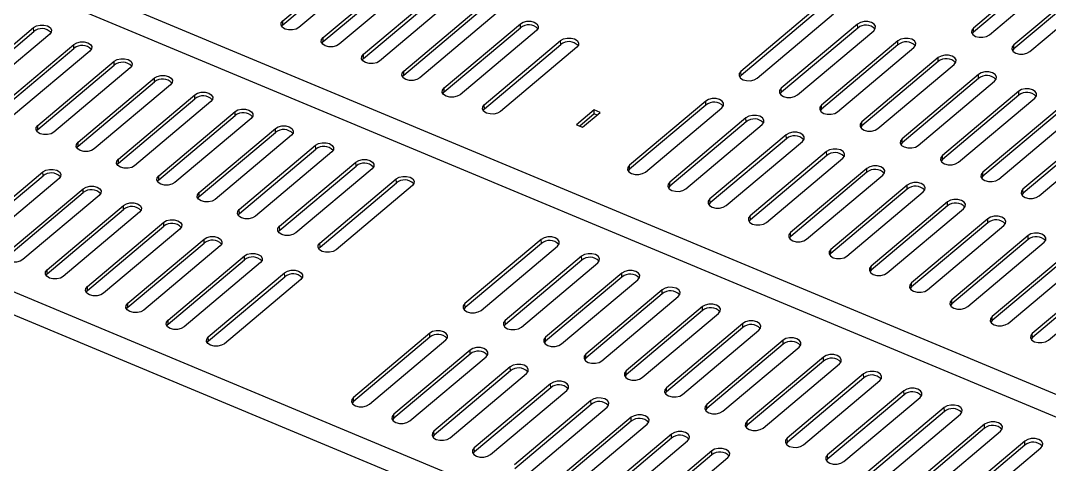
# Model space of a CAD drawing. Extents: x 0 to 841, y 0 to 594.
# Drawn here: x 682.9 to 734.5, y 137.4 to 159.7 of the extents above; entities that cross this region are included whole.
import ezdxf

# ---------------------------------------------------------------- set-up
doc = ezdxf.new("R2010")
doc.units = 0
doc.layers.get('0').update_dxf_attribs({"linetype": 'CONTINUOUS'})

msp = doc.modelspace()

# ---------------------------------------------------------------- linework, layer by layer
at = {"color": 7, "linetype": 'CONTINUOUS'}
for p, q in [((748.034, 135.413), (667.64, 168.955)), ((747.425, 134.527), (667.031, 168.068)), ((696.032, 159.673), (699.859, 162.892)), ((696.038, 159.473), (699.865, 162.692)), ((700.667, 162.555), (696.84, 159.336)), ((734.476, 162.526), (730.649, 159.307)), ((698.052, 158.83), (701.879, 162.049)), ((734.482, 162.325), (730.655, 159.106)), ((731.457, 158.969), (735.284, 162.188)), ((698.058, 158.63), (701.885, 161.849)), ((702.687, 161.712), (698.86, 158.493)), ((736.496, 161.683), (732.669, 158.464)), ((736.502, 161.483), (732.675, 158.264)), ((700.072, 157.988), (703.899, 161.207)), ((700.078, 157.787), (703.905, 161.006)), ((733.477, 158.127), (737.304, 161.346)), ((704.707, 160.869), (700.88, 157.65)), ((702.092, 157.145), (705.919, 160.364)), ((702.098, 156.945), (705.925, 160.164)), ((706.727, 160.027), (702.9, 156.808)), ((722.823, 160.349), (718.997, 157.13)), ((722.829, 160.149), (719.003, 156.93)), ((719.805, 156.793), (723.631, 160.012)), ((695.968, 159.39), (696.038, 159.473)), ((696.038, 159.473), (696.032, 159.673)), ((704.112, 156.302), (707.939, 159.521)), ((707.945, 159.321), (707.939, 159.521)), ((724.843, 159.506), (721.017, 156.287)), ((724.849, 159.306), (724.843, 159.506)), ((679.71, 156.111), (683.537, 159.33)), ((679.716, 155.911), (683.543, 159.13)), ((684.345, 158.993), (680.518, 155.774)), ((683.543, 159.13), (683.537, 159.33)), ((704.118, 156.102), (707.945, 159.321)), ((708.747, 159.184), (704.92, 155.965)), ((724.849, 159.306), (721.023, 156.087)), ((721.825, 155.95), (725.651, 159.169)), ((730.655, 159.106), (730.585, 159.024)), ((730.655, 159.106), (730.649, 159.307)), ((681.73, 155.268), (685.557, 158.487)), ((685.563, 158.287), (685.557, 158.487)), ((697.988, 158.548), (698.058, 158.63)), ((698.058, 158.63), (698.052, 158.83)), ((706.132, 155.459), (709.959, 158.678)), ((706.138, 155.259), (709.965, 158.478)), ((710.767, 158.341), (706.94, 155.122)), ((709.965, 158.478), (709.959, 158.678)), ((726.863, 158.664), (723.037, 155.445)), ((726.869, 158.463), (723.043, 155.244)), ((726.869, 158.463), (726.863, 158.664)), ((732.675, 158.264), (732.669, 158.464)), ((681.736, 155.068), (685.563, 158.287)), ((686.365, 158.15), (682.538, 154.931)), ((700.078, 157.787), (700.072, 157.988)), ((723.844, 155.107), (727.671, 158.326)), ((732.675, 158.264), (732.605, 158.181)), ((734.787, 124.27), (654.394, 157.812)), ((683.75, 154.425), (687.577, 157.644)), ((683.756, 154.225), (687.583, 157.444)), ((688.385, 157.307), (684.558, 154.088)), ((687.583, 157.444), (687.577, 157.644)), ((700.008, 157.705), (700.078, 157.787)), ((728.883, 157.821), (725.056, 154.602)), ((728.889, 157.621), (725.062, 154.402)), ((725.864, 154.265), (729.691, 157.484)), ((728.889, 157.621), (728.883, 157.821)), ((734.179, 123.384), (653.785, 156.926)), ((685.77, 153.583), (689.597, 156.802)), ((689.603, 156.601), (689.597, 156.802)), ((702.028, 156.862), (702.098, 156.945)), ((702.098, 156.945), (702.092, 157.145)), ((719.003, 156.93), (718.933, 156.847)), ((719.003, 156.93), (718.997, 157.13)), ((730.903, 156.978), (727.076, 153.759)), ((730.909, 156.778), (730.903, 156.978)), ((685.776, 153.382), (689.603, 156.601)), ((690.405, 156.464), (686.578, 153.245)), ((704.118, 156.102), (704.112, 156.302)), ((721.023, 156.087), (721.017, 156.287)), ((730.909, 156.778), (727.082, 153.559)), ((727.884, 153.422), (731.711, 156.641)), ((687.79, 152.74), (691.617, 155.959)), ((691.623, 155.759), (691.617, 155.959)), ((704.048, 156.019), (704.118, 156.102)), ((721.023, 156.087), (720.953, 156.005)), ((732.923, 156.135), (729.096, 152.916)), ((732.929, 155.935), (729.102, 152.716)), ((729.904, 152.579), (733.731, 155.798)), ((732.929, 155.935), (732.923, 156.135)), ((687.796, 152.54), (691.623, 155.759)), ((692.425, 155.622), (688.598, 152.403)), ((706.068, 155.177), (706.138, 155.259)), ((706.138, 155.259), (706.132, 155.459)), ((717.23, 155.644), (713.404, 152.425)), ((717.236, 155.444), (713.41, 152.225)), ((714.212, 152.088), (718.038, 155.307)), ((717.236, 155.444), (717.23, 155.644)), ((723.043, 155.244), (722.973, 155.162)), ((723.043, 155.244), (723.037, 155.445)), ((734.943, 155.293), (731.116, 152.074)), ((689.81, 151.897), (693.637, 155.116)), ((689.816, 151.697), (693.643, 154.916)), ((694.445, 154.779), (690.618, 151.56)), ((693.643, 154.916), (693.637, 155.116)), ((711.639, 155.199), (710.756, 154.456)), ((711.645, 154.999), (710.919, 154.388)), ((711.059, 154.33), (711.942, 155.072)), ((711.942, 155.072), (711.639, 155.199)), ((711.645, 154.999), (711.639, 155.199)), ((711.785, 154.94), (711.645, 154.999)), ((719.25, 154.802), (715.424, 151.583)), ((719.256, 154.601), (719.25, 154.802)), ((734.949, 155.092), (731.122, 151.873)), ((731.924, 151.736), (735.751, 154.955)), ((683.686, 154.143), (683.756, 154.225)), ((683.756, 154.225), (683.75, 154.425)), ((691.83, 151.054), (695.657, 154.273)), ((695.663, 154.073), (695.657, 154.273)), ((710.756, 154.456), (711.059, 154.33)), ((719.256, 154.601), (715.43, 151.382)), ((716.232, 151.246), (720.058, 154.465)), ((725.062, 154.402), (724.992, 154.319)), ((725.062, 154.402), (725.056, 154.602)), ((736.963, 154.45), (733.136, 151.231)), ((736.969, 154.25), (733.142, 151.031)), ((691.836, 150.854), (695.663, 154.073)), ((696.465, 153.936), (692.638, 150.717)), ((721.27, 153.959), (717.444, 150.74)), ((721.276, 153.759), (717.45, 150.54)), ((721.276, 153.759), (721.27, 153.959)), ((727.082, 153.559), (727.076, 153.759)), ((733.944, 150.894), (737.771, 154.113)), ((685.706, 153.3), (685.776, 153.382)), ((685.776, 153.382), (685.77, 153.583)), ((693.85, 150.212), (697.677, 153.431)), ((693.856, 150.011), (697.683, 153.23)), ((697.683, 153.23), (697.677, 153.431)), ((718.252, 150.403), (722.078, 153.622)), ((727.082, 153.559), (727.012, 153.476)), ((687.796, 152.54), (687.79, 152.74)), ((698.485, 153.093), (694.658, 149.874)), ((723.29, 153.116), (719.464, 149.897)), ((723.296, 152.916), (719.47, 149.697)), ((720.272, 149.56), (724.098, 152.779)), ((723.296, 152.916), (723.29, 153.116)), ((729.102, 152.716), (729.032, 152.634)), ((729.102, 152.716), (729.096, 152.916)), ((687.726, 152.457), (687.796, 152.54)), ((695.87, 149.369), (699.697, 152.588)), ((695.876, 149.169), (699.703, 152.388)), ((700.505, 152.251), (696.678, 149.032)), ((699.703, 152.388), (699.697, 152.588)), ((713.41, 152.225), (713.34, 152.143)), ((713.41, 152.225), (713.404, 152.425)), ((725.31, 152.273), (721.484, 149.054)), ((725.316, 152.073), (725.31, 152.273)), ((680.177, 148.878), (684.004, 152.097)), ((680.183, 148.678), (684.01, 151.897)), ((684.812, 151.76), (680.985, 148.541)), ((684.01, 151.897), (684.004, 152.097)), ((689.746, 151.614), (689.816, 151.697)), ((689.816, 151.697), (689.81, 151.897)), ((697.89, 148.526), (701.716, 151.745)), ((701.722, 151.545), (701.716, 151.745)), ((725.316, 152.073), (721.49, 148.854)), ((722.291, 148.717), (726.118, 151.936)), ((731.122, 151.873), (731.052, 151.791)), ((731.122, 151.873), (731.116, 152.074)), ((682.197, 148.035), (686.024, 151.254)), ((686.03, 151.054), (686.024, 151.254)), ((697.896, 148.326), (701.722, 151.545)), ((702.524, 151.408), (698.698, 148.189)), ((715.43, 151.382), (715.36, 151.3)), ((715.43, 151.382), (715.424, 151.583)), ((727.33, 151.431), (723.503, 148.212)), ((727.336, 151.23), (723.509, 148.011)), ((727.336, 151.23), (727.33, 151.431)), ((733.142, 151.031), (733.136, 151.231)), ((682.203, 147.835), (686.03, 151.054)), ((686.832, 150.917), (683.005, 147.698)), ((691.766, 150.772), (691.836, 150.854)), ((691.836, 150.854), (691.83, 151.054)), ((717.45, 150.54), (717.444, 150.74)), ((724.311, 147.874), (728.138, 151.094)), ((733.142, 151.031), (733.072, 150.948)), ((684.217, 147.192), (688.044, 150.411)), ((684.223, 146.992), (688.05, 150.211)), ((688.05, 150.211), (688.044, 150.411)), ((693.856, 150.011), (693.85, 150.212)), ((717.45, 150.54), (717.38, 150.457)), ((729.35, 150.588), (725.523, 147.369)), ((729.356, 150.388), (725.529, 147.169)), ((726.331, 147.032), (730.158, 150.251)), ((729.356, 150.388), (729.35, 150.588)), ((688.852, 150.074), (685.025, 146.855)), ((693.786, 149.929), (693.856, 150.011)), ((719.47, 149.697), (719.4, 149.614)), ((719.47, 149.697), (719.464, 149.897)), ((731.37, 149.745), (727.543, 146.526)), ((731.376, 149.545), (731.37, 149.745)), ((686.237, 146.35), (690.064, 149.569)), ((686.243, 146.149), (690.07, 149.368)), ((690.872, 149.232), (687.045, 146.012)), ((690.07, 149.368), (690.064, 149.569)), ((695.806, 149.086), (695.876, 149.169)), ((695.876, 149.169), (695.87, 149.369)), ((721.49, 148.854), (721.484, 149.054)), ((731.376, 149.545), (727.549, 146.326)), ((728.351, 146.189), (732.178, 149.408)), ((688.257, 145.507), (692.084, 148.726)), ((692.09, 148.526), (692.084, 148.726)), ((708.988, 148.711), (705.162, 145.492)), ((708.994, 148.511), (708.988, 148.711)), ((721.49, 148.854), (721.42, 148.772)), ((733.39, 148.902), (729.563, 145.683)), ((733.396, 148.702), (729.569, 145.483)), ((730.371, 145.346), (734.198, 148.565)), ((733.396, 148.702), (733.39, 148.902)), ((688.263, 145.307), (692.09, 148.526)), ((692.892, 148.389), (689.065, 145.17)), ((697.826, 148.243), (697.896, 148.326)), ((697.896, 148.326), (697.89, 148.526)), ((708.994, 148.511), (705.168, 145.292)), ((705.97, 145.155), (709.796, 148.374)), ((723.509, 148.011), (723.503, 148.212)), ((735.41, 148.06), (731.583, 144.841)), ((690.277, 144.664), (694.104, 147.883)), ((690.283, 144.464), (694.11, 147.683)), ((694.912, 147.546), (691.085, 144.327)), ((694.11, 147.683), (694.104, 147.883)), ((711.008, 147.868), (707.182, 144.649)), ((711.014, 147.668), (707.188, 144.449)), ((707.99, 144.312), (711.816, 147.531)), ((711.014, 147.668), (711.008, 147.868)), ((723.509, 148.011), (723.439, 147.929)), ((735.416, 147.859), (731.589, 144.64)), ((732.391, 144.503), (736.218, 147.722)), ((684.153, 146.91), (684.223, 146.992)), ((684.223, 146.992), (684.217, 147.192)), ((692.297, 143.821), (696.124, 147.04)), ((696.13, 146.84), (696.124, 147.04)), ((713.028, 147.026), (709.201, 143.807)), ((713.034, 146.825), (713.028, 147.026)), ((725.529, 147.169), (725.459, 147.086)), ((725.529, 147.169), (725.523, 147.369)), ((737.43, 147.217), (733.603, 143.998)), ((737.436, 147.017), (733.609, 143.798)), ((692.303, 143.621), (696.13, 146.84)), ((696.932, 146.703), (693.105, 143.484)), ((713.034, 146.825), (709.207, 143.606)), ((710.009, 143.47), (713.836, 146.689)), ((727.549, 146.326), (727.543, 146.526)), ((734.411, 143.661), (738.238, 146.88)), ((686.173, 146.067), (686.243, 146.149)), ((686.243, 146.149), (686.237, 146.35)), ((715.048, 146.183), (711.221, 142.964)), ((715.054, 145.983), (711.227, 142.764)), ((715.054, 145.983), (715.048, 146.183)), ((727.549, 146.326), (727.479, 146.243)), ((688.263, 145.307), (688.257, 145.507)), ((705.168, 145.292), (705.162, 145.492)), ((712.029, 142.627), (715.856, 145.846)), ((729.569, 145.483), (729.499, 145.401)), ((729.569, 145.483), (729.563, 145.683)), ((688.193, 145.224), (688.263, 145.307)), ((705.168, 145.292), (705.098, 145.209)), ((717.068, 145.34), (713.241, 142.121)), ((717.074, 145.14), (713.247, 141.921)), ((714.049, 141.784), (717.876, 145.003)), ((717.074, 145.14), (717.068, 145.34)), ((690.213, 144.381), (690.283, 144.464)), ((690.283, 144.464), (690.277, 144.664)), ((707.188, 144.449), (707.118, 144.367)), ((707.188, 144.449), (707.182, 144.649)), ((719.088, 144.497), (715.261, 141.278)), ((719.094, 144.297), (719.088, 144.497)), ((731.589, 144.64), (731.519, 144.558)), ((731.589, 144.64), (731.583, 144.841)), ((703.395, 144.006), (699.569, 140.787)), ((703.401, 143.806), (703.395, 144.006)), ((719.094, 144.297), (715.267, 141.078)), ((716.069, 140.941), (719.896, 144.16)), ((733.609, 143.798), (733.603, 143.998)), ((692.233, 143.539), (692.303, 143.621)), ((692.303, 143.621), (692.297, 143.821)), ((703.401, 143.806), (699.575, 140.587)), ((700.377, 140.45), (704.203, 143.669)), ((709.207, 143.606), (709.137, 143.524)), ((709.207, 143.606), (709.201, 143.807)), ((721.108, 143.655), (717.281, 140.436)), ((721.114, 143.454), (717.287, 140.235)), ((721.114, 143.454), (721.108, 143.655)), ((733.609, 143.798), (733.539, 143.715)), ((705.415, 143.164), (701.589, 139.945)), ((705.421, 142.963), (701.595, 139.744)), ((705.421, 142.963), (705.415, 143.164)), ((711.227, 142.764), (711.221, 142.964)), ((718.089, 140.098), (721.916, 143.317)), ((702.397, 139.608), (706.223, 142.827)), ((711.227, 142.764), (711.157, 142.681)), ((723.128, 142.812), (719.301, 139.593)), ((723.134, 142.612), (719.307, 139.393)), ((720.109, 139.256), (723.936, 142.475)), ((723.134, 142.612), (723.128, 142.812)), ((707.435, 142.321), (703.609, 139.102)), ((707.441, 142.121), (703.615, 138.902)), ((704.417, 138.765), (708.243, 141.984)), ((707.441, 142.121), (707.435, 142.321)), ((713.247, 141.921), (713.177, 141.838)), ((713.247, 141.921), (713.241, 142.121)), ((725.148, 141.969), (721.321, 138.75)), ((725.154, 141.769), (725.148, 141.969)), ((709.455, 141.478), (705.629, 138.259)), ((709.461, 141.278), (709.455, 141.478)), ((725.154, 141.769), (721.327, 138.55)), ((722.129, 138.413), (725.956, 141.632)), ((709.461, 141.278), (705.635, 138.059)), ((706.436, 137.922), (710.263, 141.141)), ((715.267, 141.078), (715.197, 140.996)), ((715.267, 141.078), (715.261, 141.278)), ((727.168, 141.126), (723.341, 137.907)), ((727.174, 140.926), (723.347, 137.707)), ((727.174, 140.926), (727.168, 141.126)), ((699.575, 140.587), (699.505, 140.505)), ((699.575, 140.587), (699.569, 140.787)), ((711.475, 140.635), (707.648, 137.416)), ((711.481, 140.435), (707.654, 137.216)), ((708.456, 137.079), (712.283, 140.298)), ((711.481, 140.435), (711.475, 140.635)), ((717.287, 140.235), (717.281, 140.436)), ((724.149, 137.57), (727.976, 140.789)), ((701.595, 139.744), (701.589, 139.945)), ((713.495, 139.793), (709.668, 136.574)), ((713.501, 139.592), (713.495, 139.793)), ((717.287, 140.235), (717.217, 140.153)), ((729.188, 140.284), (725.361, 137.065)), ((729.194, 140.083), (725.367, 136.864)), ((726.169, 136.727), (729.996, 139.946)), ((729.194, 140.083), (729.188, 140.284)), ((701.595, 139.744), (701.525, 139.662)), ((713.501, 139.592), (709.674, 136.373)), ((710.476, 136.237), (714.303, 139.456)), ((719.307, 139.393), (719.237, 139.31)), ((719.307, 139.393), (719.301, 139.593)), ((731.208, 139.441), (727.381, 136.222)), ((731.214, 139.241), (731.208, 139.441)), ((703.615, 138.902), (703.545, 138.819)), ((703.615, 138.902), (703.609, 139.102)), ((715.515, 138.95), (711.688, 135.731)), ((715.521, 138.75), (711.694, 135.531)), ((715.521, 138.75), (715.515, 138.95)), ((721.327, 138.55), (721.321, 138.75)), ((731.214, 139.241), (727.387, 136.022)), ((728.189, 135.885), (732.016, 139.104)), ((705.635, 138.059), (705.629, 138.259)), ((712.496, 135.394), (716.323, 138.613)), ((721.327, 138.55), (721.257, 138.467)), ((733.228, 138.598), (729.401, 135.379)), ((733.234, 138.398), (729.407, 135.179)), ((730.209, 135.042), (734.036, 138.261)), ((733.234, 138.398), (733.228, 138.598)), ((705.635, 138.059), (705.565, 137.976)), ((717.535, 138.107), (713.708, 134.888)), ((717.541, 137.907), (713.714, 134.688)), ((714.516, 134.551), (718.343, 137.77)), ((717.541, 137.907), (717.535, 138.107)), ((723.347, 137.707), (723.341, 137.907)), ((723.347, 137.707), (723.277, 137.625))]:
    msp.add_line(p, q, dxfattribs=at)
at = {"color": 7, "linetype": 'CONTINUOUS', "flags": 128}
for points in [[(683.537, 159.33), (683.68, 159.412), (683.863, 159.456), (684.058, 159.455), (684.235, 159.409), (684.368, 159.326), (684.435, 159.217), (684.427, 159.1), (684.345, 158.993)], [(696.84, 159.336), (696.697, 159.254), (696.514, 159.21), (696.319, 159.211), (696.142, 159.257), (696.01, 159.34), (695.942, 159.449), (695.95, 159.565), (696.032, 159.673)], [(707.939, 159.521), (708.082, 159.603), (708.265, 159.647), (708.46, 159.646), (708.637, 159.6), (708.769, 159.517), (708.837, 159.408), (708.829, 159.292), (708.747, 159.184)], [(725.651, 159.169), (725.733, 159.277), (725.741, 159.394), (725.674, 159.502), (725.542, 159.585), (725.365, 159.631), (725.17, 159.632), (724.987, 159.588), (724.843, 159.506)], [(730.649, 159.307), (730.567, 159.199), (730.56, 159.082), (730.627, 158.974), (730.759, 158.89), (730.936, 158.845), (731.131, 158.844), (731.314, 158.888), (731.457, 158.969)], [(685.557, 158.487), (685.7, 158.569), (685.883, 158.613), (686.078, 158.612), (686.255, 158.566), (686.387, 158.483), (686.455, 158.374), (686.447, 158.258), (686.365, 158.15)], [(698.86, 158.493), (698.717, 158.411), (698.534, 158.368), (698.339, 158.369), (698.162, 158.414), (698.03, 158.498), (697.962, 158.606), (697.97, 158.723), (698.052, 158.83)], [(709.959, 158.678), (710.102, 158.76), (710.285, 158.804), (710.48, 158.803), (710.657, 158.757), (710.789, 158.674), (710.856, 158.566), (710.849, 158.449), (710.767, 158.341)], [(727.671, 158.326), (727.753, 158.434), (727.761, 158.551), (727.694, 158.659), (727.562, 158.743), (727.385, 158.788), (727.19, 158.789), (727.007, 158.746), (726.863, 158.664)], [(732.669, 158.464), (732.587, 158.356), (732.579, 158.239), (732.647, 158.131), (732.779, 158.048), (732.956, 158.002), (733.151, 158.001), (733.334, 158.045), (733.477, 158.127)], [(700.88, 157.65), (700.737, 157.569), (700.554, 157.525), (700.359, 157.526), (700.182, 157.571), (700.05, 157.655), (699.982, 157.763), (699.99, 157.88), (700.072, 157.988)], [(729.691, 157.484), (729.773, 157.591), (729.781, 157.708), (729.714, 157.817), (729.582, 157.9), (729.405, 157.946), (729.21, 157.947), (729.027, 157.903), (728.883, 157.821)], [(687.577, 157.644), (687.72, 157.726), (687.903, 157.77), (688.098, 157.769), (688.275, 157.723), (688.407, 157.64), (688.475, 157.532), (688.467, 157.415), (688.385, 157.307)], [(689.597, 156.802), (689.74, 156.884), (689.923, 156.927), (690.118, 156.926), (690.295, 156.881), (690.427, 156.797), (690.495, 156.689), (690.487, 156.572), (690.405, 156.464)], [(702.9, 156.808), (702.757, 156.726), (702.574, 156.682), (702.379, 156.683), (702.202, 156.729), (702.069, 156.812), (702.002, 156.92), (702.01, 157.037), (702.092, 157.145)], [(718.997, 157.13), (718.915, 157.023), (718.907, 156.906), (718.974, 156.797), (719.106, 156.714), (719.283, 156.668), (719.478, 156.667), (719.661, 156.711), (719.805, 156.793)], [(731.711, 156.641), (731.793, 156.749), (731.801, 156.865), (731.734, 156.974), (731.601, 157.057), (731.424, 157.103), (731.23, 157.104), (731.047, 157.06), (730.903, 156.978)], [(704.92, 155.965), (704.777, 155.883), (704.594, 155.839), (704.399, 155.84), (704.222, 155.886), (704.089, 155.969), (704.022, 156.078), (704.03, 156.194), (704.112, 156.302)], [(721.017, 156.287), (720.935, 156.18), (720.927, 156.063), (720.994, 155.955), (721.126, 155.871), (721.303, 155.826), (721.498, 155.825), (721.681, 155.868), (721.825, 155.95)], [(691.617, 155.959), (691.76, 156.041), (691.943, 156.085), (692.138, 156.084), (692.315, 156.038), (692.447, 155.955), (692.515, 155.846), (692.507, 155.729), (692.425, 155.622)], [(718.038, 155.307), (718.12, 155.415), (718.128, 155.532), (718.061, 155.64), (717.929, 155.723), (717.752, 155.769), (717.557, 155.77), (717.374, 155.726), (717.23, 155.644)], [(733.731, 155.798), (733.813, 155.906), (733.821, 156.023), (733.754, 156.131), (733.621, 156.214), (733.444, 156.26), (733.25, 156.261), (733.066, 156.217), (732.923, 156.135)], [(706.94, 155.122), (706.797, 155.04), (706.613, 154.996), (706.419, 154.997), (706.242, 155.043), (706.109, 155.126), (706.042, 155.235), (706.05, 155.352), (706.132, 155.459)], [(723.037, 155.445), (722.955, 155.337), (722.947, 155.22), (723.014, 155.112), (723.146, 155.028), (723.323, 154.983), (723.518, 154.982), (723.701, 155.026), (723.844, 155.107)], [(693.637, 155.116), (693.78, 155.198), (693.963, 155.242), (694.158, 155.241), (694.335, 155.195), (694.467, 155.112), (694.535, 155.003), (694.527, 154.887), (694.445, 154.779)], [(720.058, 154.465), (720.14, 154.572), (720.148, 154.689), (720.081, 154.797), (719.949, 154.881), (719.772, 154.926), (719.577, 154.927), (719.394, 154.884), (719.25, 154.802)], [(684.558, 154.088), (684.415, 154.006), (684.232, 153.963), (684.037, 153.964), (683.86, 154.009), (683.728, 154.093), (683.66, 154.201), (683.668, 154.318), (683.75, 154.425)], [(695.657, 154.273), (695.8, 154.355), (695.983, 154.399), (696.178, 154.398), (696.355, 154.352), (696.487, 154.269), (696.554, 154.161), (696.547, 154.044), (696.465, 153.936)], [(725.056, 154.602), (724.975, 154.494), (724.967, 154.377), (725.034, 154.269), (725.166, 154.186), (725.343, 154.14), (725.538, 154.139), (725.721, 154.183), (725.864, 154.265)], [(722.078, 153.622), (722.16, 153.729), (722.168, 153.846), (722.101, 153.955), (721.969, 154.038), (721.792, 154.084), (721.597, 154.085), (721.414, 154.041), (721.27, 153.959)], [(727.076, 153.759), (726.995, 153.651), (726.987, 153.535), (727.054, 153.426), (727.186, 153.343), (727.363, 153.297), (727.558, 153.296), (727.741, 153.34), (727.884, 153.422)], [(686.578, 153.245), (686.435, 153.164), (686.252, 153.12), (686.057, 153.121), (685.88, 153.166), (685.748, 153.25), (685.68, 153.358), (685.688, 153.475), (685.77, 153.583)], [(697.677, 153.431), (697.82, 153.512), (698.003, 153.556), (698.198, 153.555), (698.375, 153.51), (698.507, 153.426), (698.574, 153.318), (698.566, 153.201), (698.485, 153.093)], [(724.098, 152.779), (724.18, 152.887), (724.188, 153.003), (724.121, 153.112), (723.989, 153.195), (723.812, 153.241), (723.617, 153.242), (723.434, 153.198), (723.29, 153.116)], [(688.598, 152.403), (688.455, 152.321), (688.272, 152.277), (688.077, 152.278), (687.9, 152.324), (687.767, 152.407), (687.7, 152.515), (687.708, 152.632), (687.79, 152.74)], [(699.697, 152.588), (699.84, 152.67), (700.023, 152.714), (700.218, 152.713), (700.395, 152.667), (700.527, 152.584), (700.594, 152.475), (700.586, 152.358), (700.505, 152.251)], [(729.096, 152.916), (729.014, 152.809), (729.007, 152.692), (729.074, 152.583), (729.206, 152.5), (729.383, 152.454), (729.578, 152.453), (729.761, 152.497), (729.904, 152.579)], [(684.004, 152.097), (684.147, 152.179), (684.33, 152.223), (684.525, 152.222), (684.702, 152.176), (684.834, 152.093), (684.902, 151.984), (684.894, 151.867), (684.812, 151.76)], [(713.404, 152.425), (713.322, 152.318), (713.314, 152.201), (713.381, 152.093), (713.513, 152.009), (713.69, 151.964), (713.885, 151.963), (714.068, 152.006), (714.212, 152.088)], [(726.118, 151.936), (726.2, 152.044), (726.208, 152.161), (726.141, 152.269), (726.009, 152.352), (725.832, 152.398), (725.637, 152.399), (725.454, 152.355), (725.31, 152.273)], [(690.618, 151.56), (690.475, 151.478), (690.292, 151.434), (690.097, 151.435), (689.92, 151.481), (689.787, 151.564), (689.72, 151.673), (689.728, 151.789), (689.81, 151.897)], [(701.716, 151.745), (701.86, 151.827), (702.043, 151.871), (702.238, 151.87), (702.415, 151.824), (702.547, 151.741), (702.614, 151.632), (702.606, 151.516), (702.524, 151.408)], [(731.116, 152.074), (731.034, 151.966), (731.026, 151.849), (731.094, 151.741), (731.226, 151.657), (731.403, 151.612), (731.598, 151.611), (731.781, 151.655), (731.924, 151.736)], [(686.024, 151.254), (686.167, 151.336), (686.35, 151.38), (686.545, 151.379), (686.722, 151.333), (686.854, 151.25), (686.922, 151.141), (686.914, 151.025), (686.832, 150.917)], [(715.424, 151.583), (715.342, 151.475), (715.334, 151.358), (715.401, 151.25), (715.533, 151.166), (715.71, 151.121), (715.905, 151.12), (716.088, 151.164), (716.232, 151.246)], [(728.138, 151.094), (728.22, 151.201), (728.228, 151.318), (728.161, 151.426), (728.029, 151.51), (727.852, 151.555), (727.657, 151.556), (727.474, 151.513), (727.33, 151.431)], [(733.136, 151.231), (733.054, 151.123), (733.046, 151.006), (733.114, 150.898), (733.246, 150.815), (733.423, 150.769), (733.618, 150.768), (733.801, 150.812), (733.944, 150.894)], [(692.638, 150.717), (692.495, 150.635), (692.311, 150.591), (692.117, 150.592), (691.94, 150.638), (691.807, 150.721), (691.74, 150.83), (691.748, 150.947), (691.83, 151.054)], [(717.444, 150.74), (717.362, 150.632), (717.354, 150.515), (717.421, 150.407), (717.553, 150.324), (717.73, 150.278), (717.925, 150.277), (718.108, 150.321), (718.252, 150.403)], [(730.158, 150.251), (730.24, 150.358), (730.248, 150.475), (730.181, 150.584), (730.048, 150.667), (729.871, 150.713), (729.677, 150.714), (729.494, 150.67), (729.35, 150.588)], [(688.044, 150.411), (688.187, 150.493), (688.37, 150.537), (688.565, 150.536), (688.742, 150.49), (688.874, 150.407), (688.942, 150.299), (688.934, 150.182), (688.852, 150.074)], [(694.658, 149.874), (694.514, 149.793), (694.331, 149.749), (694.137, 149.75), (693.96, 149.795), (693.827, 149.879), (693.76, 149.987), (693.768, 150.104), (693.85, 150.212)], [(690.064, 149.569), (690.207, 149.651), (690.39, 149.694), (690.585, 149.693), (690.762, 149.648), (690.894, 149.564), (690.962, 149.456), (690.954, 149.339), (690.872, 149.232)], [(719.464, 149.897), (719.382, 149.79), (719.374, 149.673), (719.441, 149.564), (719.573, 149.481), (719.75, 149.435), (719.945, 149.434), (720.128, 149.478), (720.272, 149.56)], [(732.178, 149.408), (732.26, 149.516), (732.268, 149.632), (732.201, 149.741), (732.068, 149.824), (731.891, 149.87), (731.697, 149.871), (731.513, 149.827), (731.37, 149.745)], [(696.678, 149.032), (696.534, 148.95), (696.351, 148.906), (696.156, 148.907), (695.979, 148.953), (695.847, 149.036), (695.78, 149.144), (695.788, 149.261), (695.87, 149.369)], [(721.484, 149.054), (721.402, 148.947), (721.394, 148.83), (721.461, 148.722), (721.593, 148.638), (721.77, 148.593), (721.965, 148.592), (722.148, 148.635), (722.291, 148.717)], [(692.084, 148.726), (692.227, 148.808), (692.41, 148.852), (692.605, 148.851), (692.782, 148.805), (692.914, 148.722), (692.982, 148.613), (692.974, 148.496), (692.892, 148.389)], [(709.796, 148.374), (709.878, 148.482), (709.886, 148.598), (709.819, 148.707), (709.687, 148.79), (709.51, 148.836), (709.315, 148.837), (709.132, 148.793), (708.988, 148.711)], [(734.198, 148.565), (734.28, 148.673), (734.288, 148.79), (734.221, 148.898), (734.088, 148.981), (733.911, 149.027), (733.716, 149.028), (733.533, 148.984), (733.39, 148.902)], [(683.005, 147.698), (682.862, 147.616), (682.679, 147.572), (682.484, 147.573), (682.307, 147.619), (682.175, 147.702), (682.107, 147.811), (682.115, 147.928), (682.197, 148.035)], [(698.698, 148.189), (698.554, 148.107), (698.371, 148.063), (698.176, 148.064), (697.999, 148.11), (697.867, 148.193), (697.8, 148.302), (697.808, 148.418), (697.89, 148.526)], [(723.503, 148.212), (723.422, 148.104), (723.414, 147.987), (723.481, 147.879), (723.613, 147.795), (723.79, 147.75), (723.985, 147.749), (724.168, 147.793), (724.311, 147.874)], [(694.104, 147.883), (694.247, 147.965), (694.43, 148.009), (694.625, 148.008), (694.802, 147.962), (694.934, 147.879), (695.001, 147.77), (694.994, 147.654), (694.912, 147.546)], [(711.816, 147.531), (711.898, 147.639), (711.906, 147.756), (711.839, 147.864), (711.707, 147.947), (711.53, 147.993), (711.335, 147.994), (711.152, 147.95), (711.008, 147.868)], [(685.025, 146.855), (684.882, 146.773), (684.699, 146.73), (684.504, 146.731), (684.327, 146.776), (684.195, 146.86), (684.127, 146.968), (684.135, 147.085), (684.217, 147.192)], [(696.124, 147.04), (696.267, 147.122), (696.45, 147.166), (696.645, 147.165), (696.822, 147.119), (696.954, 147.036), (697.021, 146.928), (697.013, 146.811), (696.932, 146.703)], [(713.836, 146.689), (713.918, 146.796), (713.926, 146.913), (713.859, 147.021), (713.727, 147.105), (713.55, 147.15), (713.355, 147.151), (713.172, 147.108), (713.028, 147.026)], [(725.523, 147.369), (725.442, 147.261), (725.434, 147.144), (725.501, 147.036), (725.633, 146.953), (725.81, 146.907), (726.005, 146.906), (726.188, 146.95), (726.331, 147.032)], [(727.543, 146.526), (727.461, 146.418), (727.454, 146.302), (727.521, 146.193), (727.653, 146.11), (727.83, 146.064), (728.025, 146.063), (728.208, 146.107), (728.351, 146.189)], [(687.045, 146.012), (686.902, 145.931), (686.719, 145.887), (686.524, 145.888), (686.347, 145.933), (686.214, 146.017), (686.147, 146.125), (686.155, 146.242), (686.237, 146.35)], [(715.856, 145.846), (715.938, 145.953), (715.946, 146.07), (715.879, 146.179), (715.746, 146.262), (715.569, 146.308), (715.375, 146.309), (715.192, 146.265), (715.048, 146.183)], [(689.065, 145.17), (688.922, 145.088), (688.739, 145.044), (688.544, 145.045), (688.367, 145.091), (688.234, 145.174), (688.167, 145.282), (688.175, 145.399), (688.257, 145.507)], [(705.162, 145.492), (705.08, 145.385), (705.072, 145.268), (705.139, 145.159), (705.271, 145.076), (705.448, 145.03), (705.643, 145.029), (705.826, 145.073), (705.97, 145.155)], [(717.876, 145.003), (717.958, 145.111), (717.966, 145.227), (717.899, 145.336), (717.766, 145.419), (717.589, 145.465), (717.395, 145.466), (717.211, 145.422), (717.068, 145.34)], [(729.563, 145.683), (729.481, 145.576), (729.473, 145.459), (729.541, 145.351), (729.673, 145.267), (729.85, 145.222), (730.045, 145.221), (730.228, 145.264), (730.371, 145.346)], [(691.085, 144.327), (690.942, 144.245), (690.758, 144.201), (690.564, 144.202), (690.387, 144.248), (690.254, 144.331), (690.187, 144.44), (690.195, 144.556), (690.277, 144.664)], [(707.182, 144.649), (707.1, 144.542), (707.092, 144.425), (707.159, 144.317), (707.291, 144.233), (707.468, 144.188), (707.663, 144.187), (707.846, 144.23), (707.99, 144.312)], [(719.896, 144.16), (719.978, 144.268), (719.986, 144.385), (719.919, 144.493), (719.786, 144.576), (719.609, 144.622), (719.414, 144.623), (719.231, 144.579), (719.088, 144.497)], [(731.583, 144.841), (731.501, 144.733), (731.493, 144.616), (731.561, 144.508), (731.693, 144.424), (731.87, 144.379), (732.065, 144.378), (732.248, 144.422), (732.391, 144.503)], [(704.203, 143.669), (704.285, 143.777), (704.293, 143.894), (704.226, 144.002), (704.094, 144.085), (703.917, 144.131), (703.722, 144.132), (703.539, 144.088), (703.395, 144.006)], [(733.603, 143.998), (733.521, 143.89), (733.513, 143.773), (733.581, 143.665), (733.713, 143.582), (733.89, 143.536), (734.085, 143.535), (734.268, 143.579), (734.411, 143.661)], [(693.105, 143.484), (692.961, 143.402), (692.778, 143.358), (692.584, 143.36), (692.407, 143.405), (692.274, 143.489), (692.207, 143.597), (692.215, 143.714), (692.297, 143.821)], [(709.201, 143.807), (709.12, 143.699), (709.112, 143.582), (709.179, 143.474), (709.311, 143.39), (709.488, 143.345), (709.683, 143.344), (709.866, 143.388), (710.009, 143.47)], [(721.916, 143.317), (721.998, 143.425), (722.006, 143.542), (721.939, 143.65), (721.806, 143.734), (721.629, 143.779), (721.434, 143.78), (721.251, 143.737), (721.108, 143.655)], [(706.223, 142.827), (706.305, 142.934), (706.313, 143.051), (706.246, 143.159), (706.114, 143.243), (705.937, 143.288), (705.742, 143.289), (705.559, 143.246), (705.415, 143.164)], [(711.221, 142.964), (711.14, 142.856), (711.132, 142.739), (711.199, 142.631), (711.331, 142.548), (711.508, 142.502), (711.703, 142.501), (711.886, 142.545), (712.029, 142.627)], [(723.936, 142.475), (724.018, 142.582), (724.026, 142.699), (723.958, 142.808), (723.826, 142.891), (723.649, 142.937), (723.454, 142.938), (723.271, 142.894), (723.128, 142.812)], [(708.243, 141.984), (708.325, 142.091), (708.333, 142.208), (708.266, 142.317), (708.134, 142.4), (707.957, 142.446), (707.762, 142.447), (707.579, 142.403), (707.435, 142.321)], [(713.241, 142.121), (713.159, 142.014), (713.152, 141.897), (713.219, 141.788), (713.351, 141.705), (713.528, 141.659), (713.723, 141.658), (713.906, 141.702), (714.049, 141.784)], [(725.956, 141.632), (726.038, 141.74), (726.046, 141.856), (725.978, 141.965), (725.846, 142.048), (725.669, 142.094), (725.474, 142.095), (725.291, 142.051), (725.148, 141.969)], [(710.263, 141.141), (710.345, 141.249), (710.353, 141.366), (710.286, 141.474), (710.154, 141.557), (709.977, 141.603), (709.782, 141.604), (709.599, 141.56), (709.455, 141.478)], [(715.261, 141.278), (715.179, 141.171), (715.171, 141.054), (715.239, 140.946), (715.371, 140.862), (715.548, 140.817), (715.743, 140.816), (715.926, 140.859), (716.069, 140.941)], [(727.976, 140.789), (728.058, 140.897), (728.066, 141.014), (727.998, 141.122), (727.866, 141.205), (727.689, 141.251), (727.494, 141.252), (727.311, 141.208), (727.168, 141.126)], [(699.569, 140.787), (699.487, 140.68), (699.479, 140.563), (699.546, 140.455), (699.678, 140.371), (699.855, 140.326), (700.05, 140.325), (700.233, 140.368), (700.377, 140.45)], [(712.283, 140.298), (712.365, 140.406), (712.373, 140.523), (712.306, 140.631), (712.174, 140.714), (711.997, 140.76), (711.802, 140.761), (711.619, 140.717), (711.475, 140.635)], [(717.281, 140.436), (717.199, 140.328), (717.191, 140.211), (717.259, 140.103), (717.391, 140.019), (717.568, 139.974), (717.763, 139.973), (717.946, 140.017), (718.089, 140.098)], [(729.996, 139.946), (730.078, 140.054), (730.086, 140.171), (730.018, 140.279), (729.886, 140.363), (729.709, 140.408), (729.514, 140.409), (729.331, 140.365), (729.188, 140.284)], [(701.589, 139.945), (701.507, 139.837), (701.499, 139.72), (701.566, 139.612), (701.698, 139.528), (701.875, 139.483), (702.07, 139.482), (702.253, 139.526), (702.397, 139.608)], [(714.303, 139.456), (714.385, 139.563), (714.393, 139.68), (714.326, 139.788), (714.193, 139.872), (714.016, 139.917), (713.822, 139.918), (713.639, 139.875), (713.495, 139.793)], [(719.301, 139.593), (719.219, 139.485), (719.211, 139.368), (719.279, 139.26), (719.411, 139.177), (719.588, 139.131), (719.783, 139.13), (719.966, 139.174), (720.109, 139.256)], [(732.016, 139.104), (732.098, 139.211), (732.105, 139.328), (732.038, 139.437), (731.906, 139.52), (731.729, 139.566), (731.534, 139.567), (731.351, 139.523), (731.208, 139.441)], [(703.609, 139.102), (703.527, 138.994), (703.519, 138.877), (703.586, 138.769), (703.718, 138.686), (703.895, 138.64), (704.09, 138.639), (704.273, 138.683), (704.417, 138.765)], [(716.323, 138.613), (716.405, 138.72), (716.413, 138.837), (716.346, 138.946), (716.213, 139.029), (716.036, 139.075), (715.842, 139.076), (715.658, 139.032), (715.515, 138.95)], [(721.321, 138.75), (721.239, 138.642), (721.231, 138.526), (721.299, 138.417), (721.431, 138.334), (721.608, 138.288), (721.803, 138.287), (721.986, 138.331), (722.129, 138.413)], [(705.629, 138.259), (705.547, 138.152), (705.539, 138.035), (705.606, 137.926), (705.738, 137.843), (705.915, 137.797), (706.11, 137.796), (706.293, 137.84), (706.436, 137.922)], [(718.343, 137.77), (718.425, 137.878), (718.433, 137.994), (718.366, 138.103), (718.233, 138.186), (718.056, 138.232), (717.861, 138.233), (717.678, 138.189), (717.535, 138.107)], [(734.036, 138.261), (734.118, 138.369), (734.125, 138.485), (734.058, 138.594), (733.926, 138.677), (733.749, 138.723), (733.554, 138.724), (733.371, 138.68), (733.228, 138.598)], [(723.341, 137.907), (723.259, 137.8), (723.251, 137.683), (723.319, 137.574), (723.451, 137.491), (723.628, 137.445), (723.823, 137.444), (724.006, 137.488), (724.149, 137.57)]]:
    msp.add_lwpolyline(points, dxfattribs=at)
at = {"color": 7, "linetype": 'CONTINUOUS'}
for centre in [(708.352, 158.831), (725.256, 158.816), (683.95, 158.64), (685.97, 157.797), (710.372, 157.988), (727.276, 157.974), (687.99, 156.954), (729.296, 157.131), (731.316, 156.288), (690.01, 156.112), (692.03, 155.269), (733.336, 155.445), (717.644, 154.954), (694.05, 154.426), (719.664, 154.112), (696.07, 153.583), (721.683, 153.269), (698.09, 152.74), (723.703, 152.426), (700.11, 151.898), (725.723, 151.583), (684.417, 151.407), (702.13, 151.055), (686.437, 150.564), (727.743, 150.741), (688.457, 149.721), (729.763, 149.898), (731.783, 149.055), (690.477, 148.879), (692.497, 148.036), (709.401, 148.021), (733.803, 148.212), (694.517, 147.193), (711.421, 147.178), (696.537, 146.35), (713.441, 146.336), (715.461, 145.493), (717.481, 144.65), (719.501, 143.807), (703.809, 143.316), (721.521, 142.965), (705.828, 142.474), (723.541, 142.122), (707.848, 141.631), (725.561, 141.279), (709.868, 140.788), (727.581, 140.436), (711.888, 139.945), (729.601, 139.593), (713.908, 139.103), (731.621, 138.751), (715.928, 138.26), (733.641, 137.908), (717.948, 137.417)]:
    msp.add_arc(centre, 0.637, 43.1354, 129.7287, dxfattribs=at)

doc.saveas('drawing.dxf')
